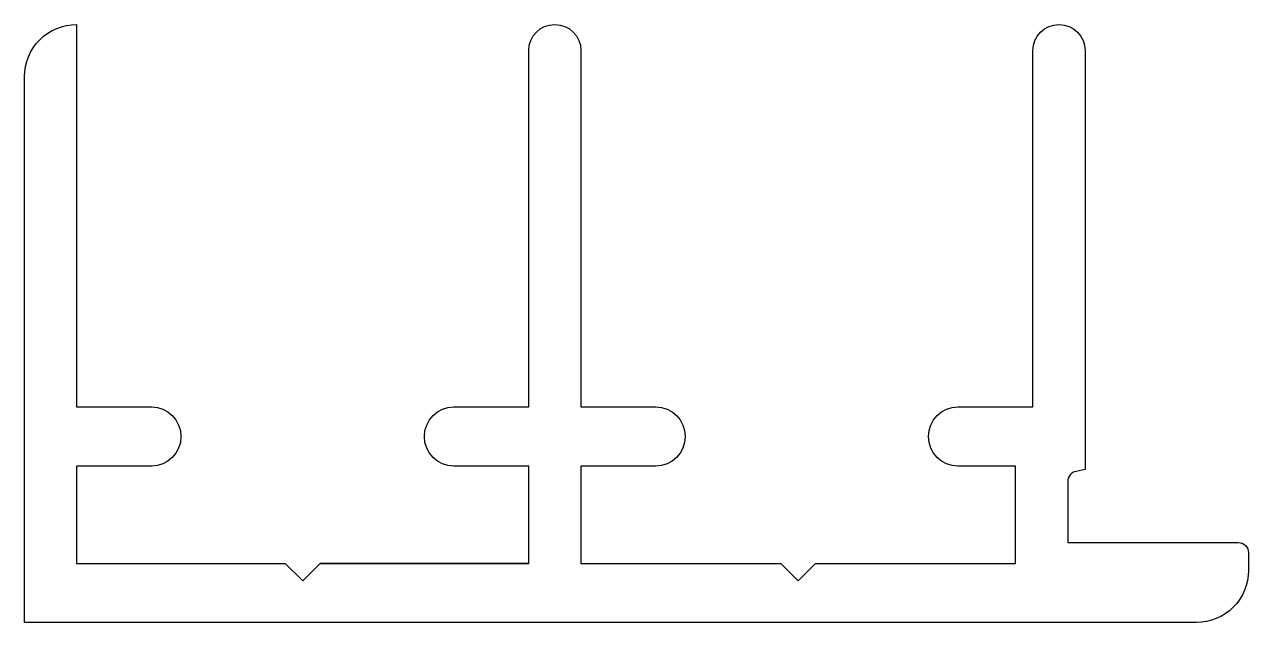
# Model space of a CAD drawing. Extents: x 1420.4 to 1455.6, y -15.8 to 1.4.
import ezdxf

# ---------------------------------------------------------------- set-up
doc = ezdxf.new("R2010")
doc.units = 0
doc.header["$LTSCALE"] = 15
doc.layers.get('0').update_dxf_attribs({"linetype": 'CONTINUOUS'})

msp = doc.modelspace()

# ---------------------------------------------------------------- linework, layer by layer
msp.add_lwpolyline([(1434.93, -14.113), (1428.93, -14.113), (1434.93, -14.113), (1434.93, -11.313), (1432.78, -11.313, -1), (1432.78, -9.613), (1434.93, -9.613), (1434.93, 0.637, -1), (1436.43, 0.637), (1436.43, -9.613), (1438.58, -9.613, -1), (1438.58, -11.313), (1436.43, -11.313), (1436.43, -14.113), (1442.18, -14.113), (1442.68, -14.613), (1443.18, -14.113), (1448.93, -14.113), (1448.93, -11.313), (1447.28, -11.313, -1), (1447.28, -9.613), (1449.43, -9.613), (1449.43, 0.637, -1), (1450.93, 0.637), (1450.93, -11.413), (1450.671, -11.465, 0.357511), (1450.43, -11.759), (1450.43, -13.511), (1455.33, -13.511, -0.414214), (1455.63, -13.811), (1455.63, -14.313, -0.414214), (1454.13, -15.813), (1421.83, -15.813), (1420.43, -15.813), (1420.43, -0.113, -0.414214), (1421.93, 1.387), (1421.93, -9.613), (1424.08, -9.613, -1), (1424.08, -11.313), (1421.93, -11.313), (1421.93, -14.113), (1427.93, -14.113), (1428.43, -14.613), (1428.93, -14.113)], format="xyb")

doc.saveas('drawing.dxf')
